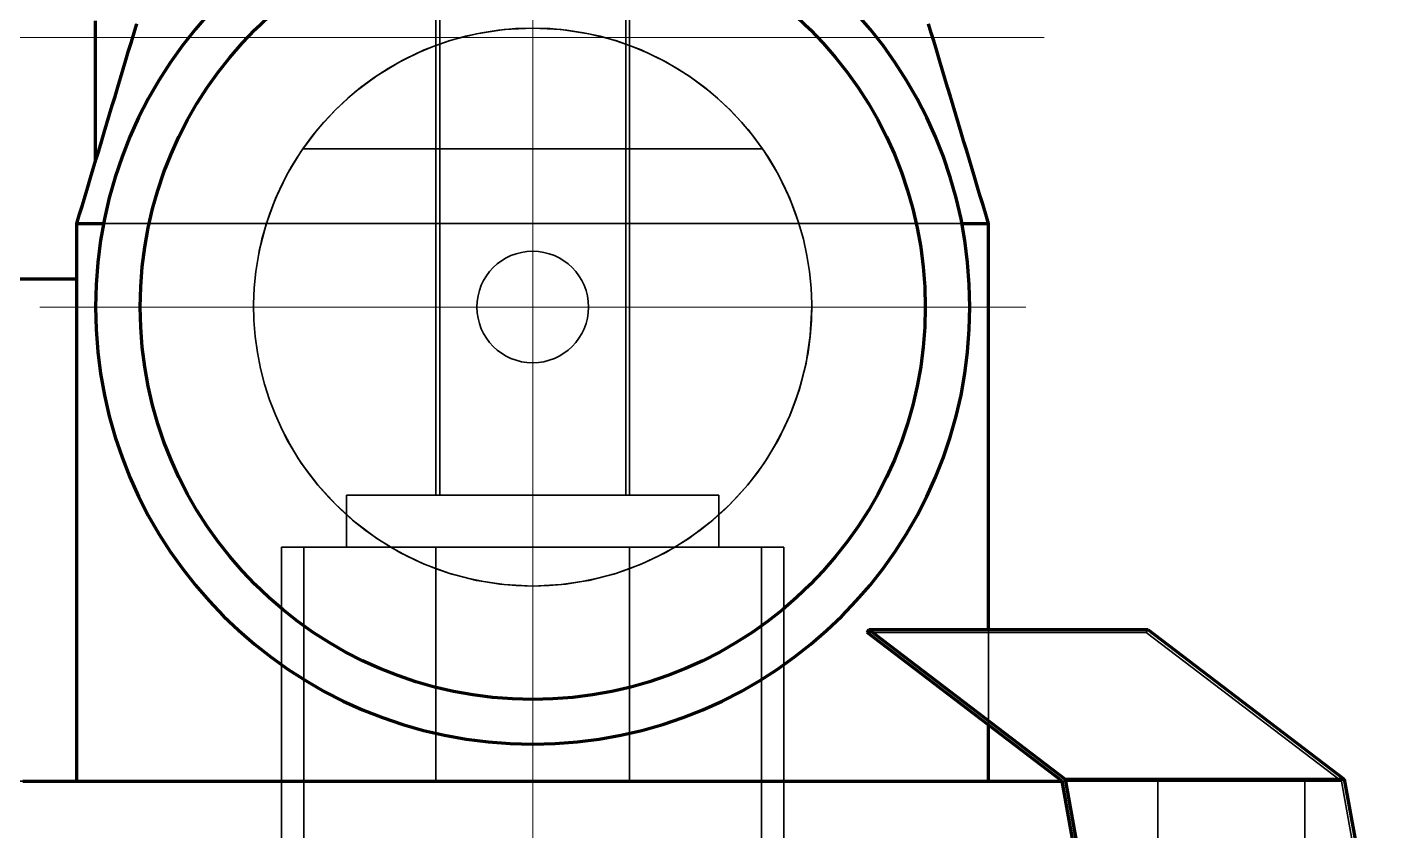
# Model space of a CAD drawing. Header units: millimetres. Extents: x 0 to 2382, y 0 to 420.
# Drawn here: x 160.28 to 167.58, y 305.82 to 310.14 of the extents above; entities that cross this region are included whole.
import ezdxf

# ---------------------------------------------------------------- set-up
doc = ezdxf.new("R2010")
doc.units = ezdxf.units.MM
doc.linetypes.add('IRAM-E-TRAZOS', pattern=[5, 4, -1])
doc.linetypes.add('IRAM-F-TRAZO-PUNTO', pattern=[20, 15, -2, 1, -2])
for name, color, linetype, lineweight in [('01-VISIBLE', 7, 'CONTINUOUS', 70), ('02-OCULTA', 4, 'IRAM-E-TRAZOS', 35), ('03-EJE', 1, 'IRAM-F-TRAZO-PUNTO', 18)]:
    doc.layers.add(name, color=color, linetype=linetype, lineweight=lineweight)

msp = doc.modelspace()

# ---------------------------------------------------------------- linework, layer by layer
at = {"layer": '01-VISIBLE'}
for p, q in [((160.55, 309.0869), (160.6935, 309.0869)), ((160.55, 306.0869), (160.55, 309.0869)), ((165.3065, 309.0869), (165.45, 309.0869)), ((165.45, 306.9036), (165.45, 309.0869)), ((160.55, 308.7869), (158.65, 308.7869)), ((164.7976, 306.8869), (164.8072, 306.9036)), ((165.8466, 306.0869), (164.7976, 306.8869)), ((164.8072, 306.9036), (166.3072, 306.9036)), ((164.8072, 306.9036), (165.8621, 306.0991)), ((166.3072, 306.9036), (167.3621, 306.0991)), ((165.45, 306.0869), (165.45, 306.3894)), ((166.0631, 304.8869), (165.8466, 306.0869)), ((165.8621, 306.0991), (167.3621, 306.0991)), ((165.8621, 306.0991), (166.0804, 304.889)), ((167.3621, 306.0991), (167.5804, 304.889))]:
    msp.add_line(p, q, dxfattribs=at)
for points in [[(160.55, 309.0869), (160.5646, 309.1357), (160.5793, 309.1845), (160.5939, 309.2332), (160.6085, 309.282), (160.6232, 309.3308), (160.6378, 309.3796), (160.6524, 309.4284), (160.6671, 309.4771), (160.6817, 309.5259), (160.6963, 309.5747), (160.711, 309.6235), (160.7256, 309.6723), (160.7402, 309.7211), (160.7549, 309.7698), (160.7695, 309.8186), (160.7841, 309.8674), (160.7988, 309.9162), (160.8134, 309.965), (160.828, 310.0137), (160.8427, 310.0625), (160.8573, 310.1113), (160.872, 310.1601)], [(160.65, 309.4202), (160.65, 309.4707), (160.65, 309.5211), (160.65, 309.5715), (160.65, 309.6219), (160.65, 309.6724), (160.65, 309.7228), (160.65, 309.7732), (160.65, 309.8237), (160.65, 309.8741), (160.65, 309.9245), (160.65, 309.9749), (160.65, 310.0254), (160.65, 310.0758), (160.65, 310.1262), (160.65, 310.1766)], [(165.45, 309.0869), (165.4354, 309.1357), (165.4207, 309.1845), (165.4061, 309.2332), (165.3915, 309.282), (165.3768, 309.3308), (165.3622, 309.3796), (165.3476, 309.4284), (165.3329, 309.4771), (165.3183, 309.5259), (165.3037, 309.5747), (165.289, 309.6235), (165.2744, 309.6723), (165.2598, 309.7211), (165.2451, 309.7698), (165.2305, 309.8186), (165.2159, 309.8674), (165.2012, 309.9162), (165.1866, 309.965), (165.172, 310.0137), (165.1573, 310.0625), (165.1427, 310.1113), (165.128, 310.1601)], [(160.2594, 306.0869), (160.3097, 306.0869), (160.3601, 306.0869), (160.4104, 306.0869), (160.4607, 306.0869), (160.5111, 306.0869), (160.5614, 306.0869), (160.6117, 306.0869), (160.6621, 306.0869), (160.7124, 306.0869), (160.7627, 306.0869), (160.8131, 306.0869), (160.8634, 306.0869), (160.9137, 306.0869), (160.9641, 306.0869), (161.0144, 306.0869), (161.0648, 306.0869), (161.1151, 306.0869), (161.1654, 306.0869), (161.2158, 306.0869), (161.2661, 306.0869), (161.3164, 306.0869), (161.3668, 306.0869), (161.4171, 306.0869), (161.4674, 306.0869), (161.5178, 306.0869), (161.5681, 306.0869), (161.6184, 306.0869), (161.6688, 306.0869), (161.7191, 306.0869), (161.7694, 306.0869), (161.8198, 306.0869), (161.8701, 306.0869), (161.9205, 306.0869), (161.9708, 306.0869), (162.0211, 306.0869), (162.0715, 306.0869), (162.1218, 306.0869), (162.1721, 306.0869), (162.2225, 306.0869), (162.2728, 306.0869), (162.3231, 306.0869), (162.3735, 306.0869), (162.4238, 306.0869), (162.4741, 306.0869), (162.5245, 306.0869), (162.5748, 306.0869), (162.6251, 306.0869), (162.6755, 306.0869), (162.7258, 306.0869), (162.7762, 306.0869), (162.8265, 306.0869), (162.8768, 306.0869), (162.9272, 306.0869), (162.9775, 306.0869), (163.0278, 306.0869), (163.0782, 306.0869), (163.1285, 306.0869), (163.1788, 306.0869), (163.2292, 306.0869), (163.2795, 306.0869), (163.3298, 306.0869), (163.3802, 306.0869), (163.4305, 306.0869), (163.4808, 306.0869), (163.5312, 306.0869), (163.5815, 306.0869), (163.6319, 306.0869), (163.6822, 306.0869), (163.7325, 306.0869), (163.7829, 306.0869), (163.8332, 306.0869), (163.8835, 306.0869), (163.9339, 306.0869), (163.9842, 306.0869), (164.0345, 306.0869), (164.0849, 306.0869), (164.1352, 306.0869), (164.1855, 306.0869), (164.2359, 306.0869), (164.2862, 306.0869), (164.3365, 306.0869), (164.3869, 306.0869), (164.4372, 306.0869), (164.4876, 306.0869), (164.5379, 306.0869), (164.5882, 306.0869), (164.6386, 306.0869), (164.6889, 306.0869), (164.7392, 306.0869), (164.7896, 306.0869), (164.8399, 306.0869), (164.8902, 306.0869), (164.9406, 306.0869), (164.9909, 306.0869), (165.0412, 306.0869), (165.0916, 306.0869), (165.1419, 306.0869), (165.1922, 306.0869), (165.2426, 306.0869), (165.2929, 306.0869), (165.3433, 306.0869), (165.3936, 306.0869), (165.4439, 306.0869), (165.4943, 306.0869), (165.5446, 306.0869), (165.5949, 306.0869), (165.6453, 306.0869), (165.6956, 306.0869), (165.7459, 306.0869), (165.7963, 306.0869), (165.8466, 306.0869)]]:
    msp.add_lwpolyline(points, dxfattribs=at)
msp.add_circle((163, 308.6369), 2.11, dxfattribs=at)
for start, end in [(90, -90), (-90, 90)]:
    msp.add_arc((163, 308.6369), 2.35, start, end, dxfattribs=at)
at = {"layer": '02-OCULTA'}
for p, q in [((162.48, 307.6256), (162.48, 311.0869)), ((162.5, 307.6256), (162.5, 311.0869)), ((163.5, 307.6256), (163.5, 311.0869)), ((163.52, 307.6256), (163.52, 311.0869)), ((161.05, 309.0869), (160.55, 309.0869)), ((160.55, 306.0869), (160.55, 309.0869)), ((160.6935, 309.0869), (161.05, 309.0869)), ((161.05, 309.0869), (161.5691, 309.0869)), ((161.05, 309.0869), (164.95, 309.0869)), ((164.4309, 309.0869), (164.95, 309.0869)), ((164.95, 309.0869), (165.3065, 309.0869)), ((165.45, 309.0869), (164.95, 309.0869)), ((165.45, 306.0869), (165.45, 309.0869)), ((162, 307.3456), (162, 307.6256)), ((164, 307.3456), (164, 307.6256)), ((161.65, 303.8456), (161.65, 307.3456)), ((161.77, 303.8456), (161.77, 307.3456)), ((162.48, 306.0869), (162.48, 307.3456)), ((163.52, 306.0869), (163.52, 307.3456)), ((164.23, 303.8456), (164.23, 307.3456)), ((164.35, 303.8456), (164.35, 307.3456)), ((164.7976, 306.8869), (166.2976, 306.8869)), ((165.45, 306.3894), (165.45, 306.9036)), ((166.2976, 306.8869), (166.3072, 306.9036)), ((167.3466, 306.0869), (166.2976, 306.8869)), ((161.05, 306.0869), (164.95, 306.0869)), ((161.05, 306.0869), (164.95, 306.0869)), ((165.8466, 306.0869), (167.3466, 306.0869)), ((166.36, 304.8869), (166.36, 306.0869)), ((167.15, 304.8869), (167.15, 306.0869)), ((167.5631, 304.8869), (167.3466, 306.0869))]:
    msp.add_line(p, q, dxfattribs=at)
for points in [[(160.55, 309.0869), (160.5646, 309.1357), (160.5793, 309.1845), (160.5939, 309.2332), (160.6085, 309.282), (160.6232, 309.3308), (160.6378, 309.3796), (160.6524, 309.4284), (160.6671, 309.4771), (160.6817, 309.5259), (160.6963, 309.5747), (160.711, 309.6235), (160.7256, 309.6723), (160.7402, 309.7211), (160.7549, 309.7698), (160.7695, 309.8186), (160.7841, 309.8674), (160.7988, 309.9162), (160.8134, 309.965), (160.828, 310.0137), (160.8427, 310.0625), (160.8573, 310.1113), (160.872, 310.1601)], [(160.65, 310.1766), (160.65, 310.1262), (160.65, 310.0758), (160.65, 310.0254), (160.65, 309.9749), (160.65, 309.9245), (160.65, 309.8741), (160.65, 309.8237), (160.65, 309.7732), (160.65, 309.7228), (160.65, 309.6724), (160.65, 309.6219), (160.65, 309.5715), (160.65, 309.5211), (160.65, 309.4707), (160.65, 309.4202)], [(165.45, 309.0869), (165.4354, 309.1357), (165.4207, 309.1845), (165.4061, 309.2332), (165.3915, 309.282), (165.3768, 309.3308), (165.3622, 309.3796), (165.3476, 309.4284), (165.3329, 309.4771), (165.3183, 309.5259), (165.3037, 309.5747), (165.289, 309.6235), (165.2744, 309.6723), (165.2598, 309.7211), (165.2451, 309.7698), (165.2305, 309.8186), (165.2159, 309.8674), (165.2012, 309.9162), (165.1866, 309.965), (165.172, 310.0137), (165.1573, 310.0625), (165.1427, 310.1113), (165.128, 310.1601)], [(161.5691, 309.0869), (161.5868, 309.1398), (161.6065, 309.1921), (161.6281, 309.2435), (161.6517, 309.2942), (161.6771, 309.3439), (161.7043, 309.3926), (161.7333, 309.4403), (161.7641, 309.4869)], [(164.2359, 309.4869), (164.1855, 309.4869), (164.135, 309.4869), (164.0846, 309.4869), (164.0341, 309.4869), (163.9837, 309.4869), (163.9332, 309.4869), (163.8828, 309.4869), (163.8324, 309.4869), (163.7819, 309.4869), (163.7315, 309.4869), (163.681, 309.4869), (163.6306, 309.4869), (163.5801, 309.4869), (163.5297, 309.4869), (163.4792, 309.4869), (163.4288, 309.4869), (163.3783, 309.4869), (163.3279, 309.4869), (163.2775, 309.4869), (163.227, 309.4869), (163.1766, 309.4869), (163.1261, 309.4869), (163.0757, 309.4869), (163.0252, 309.4869), (162.9748, 309.4869), (162.9243, 309.4869), (162.8739, 309.4869), (162.8234, 309.4869), (162.773, 309.4869), (162.7225, 309.4869), (162.6721, 309.4869), (162.6217, 309.4869), (162.5712, 309.4869), (162.5208, 309.4869), (162.4703, 309.4869), (162.4199, 309.4869), (162.3694, 309.4869), (162.319, 309.4869), (162.2685, 309.4869), (162.2181, 309.4869), (162.1676, 309.4869), (162.1172, 309.4869), (162.0668, 309.4869), (162.0163, 309.4869), (161.9659, 309.4869), (161.9154, 309.4869), (161.865, 309.4869), (161.8145, 309.4869), (161.7641, 309.4869)], [(164.2359, 309.4869), (164.2667, 309.4403), (164.2957, 309.3926), (164.3229, 309.3439), (164.3483, 309.2942), (164.3719, 309.2435), (164.3935, 309.1921), (164.4132, 309.1398), (164.4309, 309.0869)], [(160.55, 309.0869), (160.5667, 309.1425), (160.5833, 309.198), (160.6, 309.2536), (160.6167, 309.3091), (160.6333, 309.3647), (160.65, 309.4202)], [(160.55, 309.0869), (160.5667, 309.1425), (160.5833, 309.198), (160.6, 309.2536), (160.6167, 309.3091), (160.6333, 309.3647), (160.65, 309.4202)], [(160.55, 309.0869), (160.6, 309.0869), (160.65, 309.0869), (160.7, 309.0869), (160.75, 309.0869), (160.8, 309.0869), (160.85, 309.0869), (160.9, 309.0869), (160.95, 309.0869), (161, 309.0869), (161.05, 309.0869)], [(160.55, 308.7869), (160.55, 308.8369), (160.55, 308.8869), (160.55, 308.9369), (160.55, 308.9869), (160.55, 309.0369), (160.55, 309.0869)], [(160.55, 309.0869), (160.55, 309.0369), (160.55, 308.9869), (160.55, 308.9369), (160.55, 308.8869), (160.55, 308.8369), (160.55, 308.7869)], [(160.55, 309.0869), (160.6, 309.0869), (160.65, 309.0869), (160.7, 309.0869), (160.75, 309.0869), (160.8, 309.0869), (160.85, 309.0869), (160.9, 309.0869), (160.95, 309.0869), (161, 309.0869), (161.05, 309.0869)], [(165.45, 309.0869), (165.4, 309.0869), (165.35, 309.0869), (165.3, 309.0869), (165.25, 309.0869), (165.2, 309.0869), (165.15, 309.0869), (165.1, 309.0869), (165.05, 309.0869), (165, 309.0869), (164.95, 309.0869)], [(165.45, 309.0869), (165.4, 309.0869), (165.35, 309.0869), (165.3, 309.0869), (165.25, 309.0869), (165.2, 309.0869), (165.15, 309.0869), (165.1, 309.0869), (165.05, 309.0869), (165, 309.0869), (164.95, 309.0869)], [(164, 307.6256), (163.95, 307.6256), (163.9, 307.6256), (163.85, 307.6256), (163.8, 307.6256), (163.75, 307.6256), (163.7, 307.6256), (163.65, 307.6256), (163.6, 307.6256), (163.55, 307.6256), (163.5, 307.6256), (163.45, 307.6256), (163.4, 307.6256), (163.35, 307.6256), (163.3, 307.6256), (163.25, 307.6256), (163.2, 307.6256), (163.15, 307.6256), (163.1, 307.6256), (163.05, 307.6256), (163, 307.6256), (162.95, 307.6256), (162.9, 307.6256), (162.85, 307.6256), (162.8, 307.6256), (162.75, 307.6256), (162.7, 307.6256), (162.65, 307.6256), (162.6, 307.6256), (162.55, 307.6256), (162.5, 307.6256), (162.45, 307.6256), (162.4, 307.6256), (162.35, 307.6256), (162.3, 307.6256), (162.25, 307.6256), (162.2, 307.6256), (162.15, 307.6256), (162.1, 307.6256), (162.05, 307.6256), (162, 307.6256)], [(162, 307.6256), (162.05, 307.6256), (162.1, 307.6256), (162.15, 307.6256), (162.2, 307.6256), (162.25, 307.6256), (162.3, 307.6256), (162.35, 307.6256), (162.4, 307.6256), (162.45, 307.6256), (162.5, 307.6256), (162.55, 307.6256), (162.6, 307.6256), (162.65, 307.6256), (162.7, 307.6256), (162.75, 307.6256), (162.8, 307.6256), (162.85, 307.6256), (162.9, 307.6256), (162.95, 307.6256), (163, 307.6256), (163.05, 307.6256), (163.1, 307.6256), (163.15, 307.6256), (163.2, 307.6256), (163.25, 307.6256), (163.3, 307.6256), (163.35, 307.6256), (163.4, 307.6256), (163.45, 307.6256), (163.5, 307.6256), (163.55, 307.6256), (163.6, 307.6256), (163.65, 307.6256), (163.7, 307.6256), (163.75, 307.6256), (163.8, 307.6256), (163.85, 307.6256), (163.9, 307.6256), (163.95, 307.6256), (164, 307.6256)], [(163.52, 307.6256), (163.468, 307.6256), (163.416, 307.6256), (163.364, 307.6256), (163.312, 307.6256), (163.26, 307.6256), (163.208, 307.6256), (163.156, 307.6256), (163.104, 307.6256), (163.052, 307.6256), (163, 307.6256), (162.948, 307.6256), (162.896, 307.6256), (162.844, 307.6256), (162.792, 307.6256), (162.74, 307.6256), (162.688, 307.6256), (162.636, 307.6256), (162.584, 307.6256), (162.532, 307.6256), (162.48, 307.6256)], [(162.48, 307.6256), (162.532, 307.6256), (162.584, 307.6256), (162.636, 307.6256), (162.688, 307.6256), (162.74, 307.6256), (162.792, 307.6256), (162.844, 307.6256), (162.896, 307.6256), (162.948, 307.6256), (163, 307.6256), (163.052, 307.6256), (163.104, 307.6256), (163.156, 307.6256), (163.208, 307.6256), (163.26, 307.6256), (163.312, 307.6256), (163.364, 307.6256), (163.416, 307.6256), (163.468, 307.6256), (163.52, 307.6256)], [(163.5, 307.6256), (163.45, 307.6256), (163.4, 307.6256), (163.35, 307.6256), (163.3, 307.6256), (163.25, 307.6256), (163.2, 307.6256), (163.15, 307.6256), (163.1, 307.6256), (163.05, 307.6256), (163, 307.6256), (162.95, 307.6256), (162.9, 307.6256), (162.85, 307.6256), (162.8, 307.6256), (162.75, 307.6256), (162.7, 307.6256), (162.65, 307.6256), (162.6, 307.6256), (162.55, 307.6256), (162.5, 307.6256)], [(162.5, 307.6256), (162.55, 307.6256), (162.6, 307.6256), (162.65, 307.6256), (162.7, 307.6256), (162.75, 307.6256), (162.8, 307.6256), (162.85, 307.6256), (162.9, 307.6256), (162.95, 307.6256), (163, 307.6256), (163.05, 307.6256), (163.1, 307.6256), (163.15, 307.6256), (163.2, 307.6256), (163.25, 307.6256), (163.3, 307.6256), (163.35, 307.6256), (163.4, 307.6256), (163.45, 307.6256), (163.5, 307.6256)], [(164.35, 307.3456), (164.3, 307.3456), (164.25, 307.3456), (164.2, 307.3456), (164.15, 307.3456), (164.1, 307.3456), (164.05, 307.3456), (164, 307.3456), (163.95, 307.3456), (163.9, 307.3456), (163.85, 307.3456), (163.8, 307.3456), (163.75, 307.3456), (163.7, 307.3456), (163.65, 307.3456), (163.6, 307.3456), (163.55, 307.3456), (163.5, 307.3456), (163.45, 307.3456), (163.4, 307.3456), (163.35, 307.3456), (163.3, 307.3456), (163.25, 307.3456), (163.2, 307.3456), (163.15, 307.3456), (163.1, 307.3456), (163.05, 307.3456), (163, 307.3456), (162.95, 307.3456), (162.9, 307.3456), (162.85, 307.3456), (162.8, 307.3456), (162.75, 307.3456), (162.7, 307.3456), (162.65, 307.3456), (162.6, 307.3456), (162.55, 307.3456), (162.5, 307.3456), (162.45, 307.3456), (162.4, 307.3456), (162.35, 307.3456), (162.3, 307.3456), (162.25, 307.3456), (162.2, 307.3456), (162.15, 307.3456), (162.1, 307.3456), (162.05, 307.3456), (162, 307.3456), (161.95, 307.3456), (161.9, 307.3456), (161.85, 307.3456), (161.8, 307.3456), (161.75, 307.3456), (161.7, 307.3456), (161.65, 307.3456)], [(161.65, 307.3456), (161.7, 307.3456), (161.75, 307.3456), (161.8, 307.3456), (161.85, 307.3456), (161.9, 307.3456), (161.95, 307.3456), (162, 307.3456), (162.05, 307.3456), (162.1, 307.3456), (162.15, 307.3456), (162.2, 307.3456), (162.25, 307.3456), (162.3, 307.3456), (162.35, 307.3456), (162.4, 307.3456), (162.45, 307.3456), (162.5, 307.3456), (162.55, 307.3456), (162.6, 307.3456), (162.65, 307.3456), (162.7, 307.3456), (162.75, 307.3456), (162.8, 307.3456), (162.85, 307.3456), (162.9, 307.3456), (162.95, 307.3456), (163, 307.3456), (163.05, 307.3456), (163.1, 307.3456), (163.15, 307.3456), (163.2, 307.3456), (163.25, 307.3456), (163.3, 307.3456), (163.35, 307.3456), (163.4, 307.3456), (163.45, 307.3456), (163.5, 307.3456), (163.55, 307.3456), (163.6, 307.3456), (163.65, 307.3456), (163.7, 307.3456), (163.75, 307.3456), (163.8, 307.3456), (163.85, 307.3456), (163.9, 307.3456), (163.95, 307.3456), (164, 307.3456), (164.05, 307.3456), (164.1, 307.3456), (164.15, 307.3456), (164.2, 307.3456), (164.25, 307.3456), (164.3, 307.3456), (164.35, 307.3456)], [(164.23, 307.3456), (164.1798, 307.3456), (164.1296, 307.3456), (164.0794, 307.3456), (164.0292, 307.3456), (163.979, 307.3456), (163.9288, 307.3456), (163.8786, 307.3456), (163.8284, 307.3456), (163.7782, 307.3456), (163.728, 307.3456), (163.6778, 307.3456), (163.6276, 307.3456), (163.5773, 307.3456), (163.5271, 307.3456), (163.4769, 307.3456), (163.4267, 307.3456), (163.3765, 307.3456), (163.3263, 307.3456), (163.2761, 307.3456), (163.2259, 307.3456), (163.1757, 307.3456), (163.1255, 307.3456), (163.0753, 307.3456), (163.0251, 307.3456), (162.9749, 307.3456), (162.9247, 307.3456), (162.8745, 307.3456), (162.8243, 307.3456), (162.7741, 307.3456), (162.7239, 307.3456), (162.6737, 307.3456), (162.6235, 307.3456), (162.5733, 307.3456), (162.5231, 307.3456), (162.4729, 307.3456), (162.4227, 307.3456), (162.3724, 307.3456), (162.3222, 307.3456), (162.272, 307.3456), (162.2218, 307.3456), (162.1716, 307.3456), (162.1214, 307.3456), (162.0712, 307.3456), (162.021, 307.3456), (161.9708, 307.3456), (161.9206, 307.3456), (161.8704, 307.3456), (161.8202, 307.3456), (161.77, 307.3456)], [(161.77, 307.3456), (161.8202, 307.3456), (161.8704, 307.3456), (161.9206, 307.3456), (161.9708, 307.3456), (162.021, 307.3456), (162.0712, 307.3456), (162.1214, 307.3456), (162.1716, 307.3456), (162.2218, 307.3456), (162.272, 307.3456), (162.3222, 307.3456), (162.3724, 307.3456), (162.4227, 307.3456), (162.4729, 307.3456), (162.5231, 307.3456), (162.5733, 307.3456), (162.6235, 307.3456), (162.6737, 307.3456), (162.7239, 307.3456), (162.7741, 307.3456), (162.8243, 307.3456), (162.8745, 307.3456), (162.9247, 307.3456), (162.9749, 307.3456), (163.0251, 307.3456), (163.0753, 307.3456), (163.1255, 307.3456), (163.1757, 307.3456), (163.2259, 307.3456), (163.2761, 307.3456), (163.3263, 307.3456), (163.3765, 307.3456), (163.4267, 307.3456), (163.4769, 307.3456), (163.5271, 307.3456), (163.5773, 307.3456), (163.6276, 307.3456), (163.6778, 307.3456), (163.728, 307.3456), (163.7782, 307.3456), (163.8284, 307.3456), (163.8786, 307.3456), (163.9288, 307.3456), (163.979, 307.3456), (164.0292, 307.3456), (164.0794, 307.3456), (164.1296, 307.3456), (164.1798, 307.3456), (164.23, 307.3456)], [(164, 307.3456), (163.95, 307.3456), (163.9, 307.3456), (163.85, 307.3456), (163.8, 307.3456), (163.75, 307.3456), (163.7, 307.3456), (163.65, 307.3456), (163.6, 307.3456), (163.55, 307.3456), (163.5, 307.3456), (163.45, 307.3456), (163.4, 307.3456), (163.35, 307.3456), (163.3, 307.3456), (163.25, 307.3456), (163.2, 307.3456), (163.15, 307.3456), (163.1, 307.3456), (163.05, 307.3456), (163, 307.3456), (162.95, 307.3456), (162.9, 307.3456), (162.85, 307.3456), (162.8, 307.3456), (162.75, 307.3456), (162.7, 307.3456), (162.65, 307.3456), (162.6, 307.3456), (162.55, 307.3456), (162.5, 307.3456), (162.45, 307.3456), (162.4, 307.3456), (162.35, 307.3456), (162.3, 307.3456), (162.25, 307.3456), (162.2, 307.3456), (162.15, 307.3456), (162.1, 307.3456), (162.05, 307.3456), (162, 307.3456)], [(162, 307.3456), (162.05, 307.3456), (162.1, 307.3456), (162.15, 307.3456), (162.2, 307.3456), (162.25, 307.3456), (162.3, 307.3456), (162.35, 307.3456), (162.4, 307.3456), (162.45, 307.3456), (162.5, 307.3456), (162.55, 307.3456), (162.6, 307.3456), (162.65, 307.3456), (162.7, 307.3456), (162.75, 307.3456), (162.8, 307.3456), (162.85, 307.3456), (162.9, 307.3456), (162.95, 307.3456), (163, 307.3456), (163.05, 307.3456), (163.1, 307.3456), (163.15, 307.3456), (163.2, 307.3456), (163.25, 307.3456), (163.3, 307.3456), (163.35, 307.3456), (163.4, 307.3456), (163.45, 307.3456), (163.5, 307.3456), (163.55, 307.3456), (163.6, 307.3456), (163.65, 307.3456), (163.7, 307.3456), (163.75, 307.3456), (163.8, 307.3456), (163.85, 307.3456), (163.9, 307.3456), (163.95, 307.3456), (164, 307.3456)], [(163.52, 307.3456), (163.468, 307.3456), (163.416, 307.3456), (163.364, 307.3456), (163.312, 307.3456), (163.26, 307.3456), (163.208, 307.3456), (163.156, 307.3456), (163.104, 307.3456), (163.052, 307.3456), (163, 307.3456), (162.948, 307.3456), (162.896, 307.3456), (162.844, 307.3456), (162.792, 307.3456), (162.74, 307.3456), (162.688, 307.3456), (162.636, 307.3456), (162.584, 307.3456), (162.532, 307.3456), (162.48, 307.3456)], [(162.48, 307.3456), (162.532, 307.3456), (162.584, 307.3456), (162.636, 307.3456), (162.688, 307.3456), (162.74, 307.3456), (162.792, 307.3456), (162.844, 307.3456), (162.896, 307.3456), (162.948, 307.3456), (163, 307.3456), (163.052, 307.3456), (163.104, 307.3456), (163.156, 307.3456), (163.208, 307.3456), (163.26, 307.3456), (163.312, 307.3456), (163.364, 307.3456), (163.416, 307.3456), (163.468, 307.3456), (163.52, 307.3456)], [(166.36, 306.0869), (166.3099, 306.0869), (166.2597, 306.0869), (166.2096, 306.0869), (166.1594, 306.0869), (166.1093, 306.0869), (166.0591, 306.0869), (166.009, 306.0869), (165.9588, 306.0869), (165.9087, 306.0869), (165.8585, 306.0869), (165.8084, 306.0869), (165.7582, 306.0869), (165.7081, 306.0869), (165.6579, 306.0869), (165.6078, 306.0869), (165.5576, 306.0869), (165.5075, 306.0869), (165.4573, 306.0869), (165.4072, 306.0869), (165.357, 306.0869), (165.3069, 306.0869), (165.2567, 306.0869), (165.2066, 306.0869), (165.1564, 306.0869), (165.1063, 306.0869), (165.0561, 306.0869), (165.006, 306.0869), (164.9558, 306.0869), (164.9057, 306.0869), (164.8555, 306.0869), (164.8054, 306.0869), (164.7552, 306.0869), (164.7051, 306.0869), (164.6549, 306.0869), (164.6048, 306.0869), (164.5546, 306.0869), (164.5045, 306.0869), (164.4543, 306.0869), (164.4042, 306.0869), (164.354, 306.0869), (164.3039, 306.0869), (164.2537, 306.0869), (164.2036, 306.0869), (164.1534, 306.0869), (164.1033, 306.0869), (164.0531, 306.0869), (164.003, 306.0869), (163.9528, 306.0869), (163.9027, 306.0869), (163.8525, 306.0869), (163.8024, 306.0869), (163.7522, 306.0869), (163.7021, 306.0869), (163.6519, 306.0869), (163.6018, 306.0869), (163.5516, 306.0869), (163.5015, 306.0869), (163.4513, 306.0869), (163.4012, 306.0869), (163.351, 306.0869), (163.3009, 306.0869), (163.2507, 306.0869), (163.2006, 306.0869), (163.1504, 306.0869), (163.1003, 306.0869), (163.0501, 306.0869), (163, 306.0869), (162.9499, 306.0869), (162.8997, 306.0869), (162.8496, 306.0869), (162.7994, 306.0869), (162.7493, 306.0869), (162.6991, 306.0869), (162.649, 306.0869), (162.5988, 306.0869), (162.5487, 306.0869), (162.4985, 306.0869), (162.4484, 306.0869), (162.3982, 306.0869), (162.3481, 306.0869), (162.2979, 306.0869), (162.2478, 306.0869), (162.1976, 306.0869), (162.1475, 306.0869), (162.0973, 306.0869), (162.0472, 306.0869), (161.997, 306.0869), (161.9469, 306.0869), (161.8967, 306.0869), (161.8466, 306.0869), (161.7964, 306.0869), (161.7463, 306.0869), (161.6961, 306.0869), (161.646, 306.0869), (161.5958, 306.0869), (161.5457, 306.0869), (161.4955, 306.0869), (161.4454, 306.0869), (161.3952, 306.0869), (161.3451, 306.0869), (161.2949, 306.0869), (161.2448, 306.0869), (161.1946, 306.0869), (161.1445, 306.0869), (161.0943, 306.0869), (161.0442, 306.0869), (160.994, 306.0869), (160.9439, 306.0869), (160.8937, 306.0869), (160.8436, 306.0869), (160.7934, 306.0869), (160.7433, 306.0869), (160.6931, 306.0869), (160.643, 306.0869), (160.5928, 306.0869), (160.5427, 306.0869), (160.4925, 306.0869), (160.4424, 306.0869), (160.3922, 306.0869), (160.3421, 306.0869), (160.2919, 306.0869), (160.2418, 306.0869)], [(160.2418, 306.0869), (160.2919, 306.0869), (160.3421, 306.0869), (160.3922, 306.0869), (160.4424, 306.0869), (160.4925, 306.0869), (160.5427, 306.0869), (160.5928, 306.0869), (160.643, 306.0869), (160.6931, 306.0869), (160.7433, 306.0869), (160.7934, 306.0869), (160.8436, 306.0869), (160.8937, 306.0869), (160.9439, 306.0869), (160.994, 306.0869), (161.0442, 306.0869), (161.0943, 306.0869), (161.1445, 306.0869), (161.1946, 306.0869), (161.2448, 306.0869), (161.2949, 306.0869), (161.3451, 306.0869), (161.3952, 306.0869), (161.4454, 306.0869), (161.4955, 306.0869), (161.5457, 306.0869), (161.5958, 306.0869), (161.646, 306.0869), (161.6961, 306.0869), (161.7463, 306.0869), (161.7964, 306.0869), (161.8466, 306.0869), (161.8967, 306.0869), (161.9469, 306.0869), (161.997, 306.0869), (162.0472, 306.0869), (162.0973, 306.0869), (162.1475, 306.0869), (162.1976, 306.0869), (162.2478, 306.0869), (162.2979, 306.0869), (162.3481, 306.0869), (162.3982, 306.0869), (162.4484, 306.0869), (162.4985, 306.0869), (162.5487, 306.0869), (162.5988, 306.0869), (162.649, 306.0869), (162.6991, 306.0869), (162.7493, 306.0869), (162.7994, 306.0869), (162.8496, 306.0869), (162.8997, 306.0869), (162.9499, 306.0869), (163, 306.0869), (163.0501, 306.0869), (163.1003, 306.0869), (163.1504, 306.0869), (163.2006, 306.0869), (163.2507, 306.0869), (163.3009, 306.0869), (163.351, 306.0869), (163.4012, 306.0869), (163.4513, 306.0869), (163.5015, 306.0869), (163.5516, 306.0869), (163.6018, 306.0869), (163.6519, 306.0869), (163.7021, 306.0869), (163.7522, 306.0869), (163.8024, 306.0869), (163.8525, 306.0869), (163.9027, 306.0869), (163.9528, 306.0869), (164.003, 306.0869), (164.0531, 306.0869), (164.1033, 306.0869), (164.1534, 306.0869), (164.2036, 306.0869), (164.2537, 306.0869), (164.3039, 306.0869), (164.354, 306.0869), (164.4042, 306.0869), (164.4543, 306.0869), (164.5045, 306.0869), (164.5546, 306.0869), (164.6048, 306.0869), (164.6549, 306.0869), (164.7051, 306.0869), (164.7552, 306.0869), (164.8054, 306.0869), (164.8555, 306.0869), (164.9057, 306.0869), (164.9558, 306.0869), (165.006, 306.0869), (165.0561, 306.0869), (165.1063, 306.0869), (165.1564, 306.0869), (165.2066, 306.0869), (165.2567, 306.0869), (165.3069, 306.0869), (165.357, 306.0869), (165.4072, 306.0869), (165.4573, 306.0869), (165.5075, 306.0869), (165.5576, 306.0869), (165.6078, 306.0869), (165.6579, 306.0869), (165.7081, 306.0869), (165.7582, 306.0869), (165.8084, 306.0869), (165.8585, 306.0869), (165.9087, 306.0869), (165.9588, 306.0869), (166.009, 306.0869), (166.0591, 306.0869), (166.1093, 306.0869), (166.1594, 306.0869), (166.2096, 306.0869), (166.2597, 306.0869), (166.3099, 306.0869), (166.36, 306.0869)], [(167.15, 306.0869), (167.1, 306.0869), (167.05, 306.0869), (167, 306.0869), (166.95, 306.0869), (166.9, 306.0869), (166.85, 306.0869), (166.8, 306.0869), (166.75, 306.0869), (166.7, 306.0869), (166.65, 306.0869), (166.6, 306.0869), (166.55, 306.0869), (166.5, 306.0869), (166.45, 306.0869), (166.4, 306.0869), (166.35, 306.0869), (166.3, 306.0869), (166.25, 306.0869), (166.2, 306.0869), (166.15, 306.0869), (166.1, 306.0869), (166.05, 306.0869), (166, 306.0869), (165.95, 306.0869), (165.9, 306.0869), (165.85, 306.0869), (165.8, 306.0869), (165.75, 306.0869), (165.7, 306.0869), (165.65, 306.0869), (165.6, 306.0869), (165.55, 306.0869), (165.5, 306.0869), (165.45, 306.0869), (165.4, 306.0869), (165.35, 306.0869), (165.3, 306.0869), (165.25, 306.0869), (165.2, 306.0869), (165.15, 306.0869), (165.1, 306.0869), (165.05, 306.0869), (165, 306.0869), (164.95, 306.0869), (164.9, 306.0869), (164.85, 306.0869), (164.8, 306.0869), (164.75, 306.0869), (164.7, 306.0869), (164.65, 306.0869), (164.6, 306.0869), (164.55, 306.0869), (164.5, 306.0869), (164.45, 306.0869), (164.4, 306.0869), (164.35, 306.0869), (164.3, 306.0869), (164.25, 306.0869), (164.2, 306.0869), (164.15, 306.0869), (164.1, 306.0869), (164.05, 306.0869), (164, 306.0869), (163.95, 306.0869), (163.9, 306.0869), (163.85, 306.0869), (163.8, 306.0869), (163.75, 306.0869), (163.7, 306.0869), (163.65, 306.0869), (163.6, 306.0869), (163.55, 306.0869), (163.5, 306.0869), (163.45, 306.0869), (163.4, 306.0869), (163.35, 306.0869), (163.3, 306.0869), (163.25, 306.0869), (163.2, 306.0869), (163.15, 306.0869), (163.1, 306.0869), (163.05, 306.0869), (163, 306.0869), (162.95, 306.0869), (162.9, 306.0869), (162.85, 306.0869), (162.8, 306.0869), (162.75, 306.0869), (162.7, 306.0869), (162.65, 306.0869), (162.6, 306.0869), (162.55, 306.0869), (162.5, 306.0869), (162.45, 306.0869), (162.4, 306.0869), (162.35, 306.0869), (162.3, 306.0869), (162.25, 306.0869), (162.2, 306.0869), (162.15, 306.0869), (162.1, 306.0869), (162.05, 306.0869), (162, 306.0869), (161.95, 306.0869), (161.9, 306.0869), (161.85, 306.0869), (161.8, 306.0869), (161.75, 306.0869), (161.7, 306.0869), (161.65, 306.0869), (161.6, 306.0869), (161.55, 306.0869), (161.5, 306.0869), (161.45, 306.0869), (161.4, 306.0869), (161.35, 306.0869), (161.3, 306.0869), (161.25, 306.0869), (161.2, 306.0869), (161.15, 306.0869), (161.1, 306.0869), (161.05, 306.0869), (161, 306.0869), (160.95, 306.0869), (160.9, 306.0869), (160.85, 306.0869), (160.8, 306.0869), (160.75, 306.0869), (160.7, 306.0869), (160.65, 306.0869), (160.6, 306.0869), (160.55, 306.0869), (160.5, 306.0869), (160.45, 306.0869), (160.4, 306.0869), (160.35, 306.0869), (160.3, 306.0869), (160.25, 306.0869)], [(160.55, 306.0869), (160.6, 306.0869), (160.65, 306.0869), (160.7, 306.0869), (160.75, 306.0869), (160.8, 306.0869), (160.85, 306.0869), (160.9, 306.0869), (160.95, 306.0869), (161, 306.0869), (161.05, 306.0869)], [(160.55, 306.0869), (160.6, 306.0869), (160.65, 306.0869), (160.7, 306.0869), (160.75, 306.0869), (160.8, 306.0869), (160.85, 306.0869), (160.9, 306.0869), (160.95, 306.0869), (161, 306.0869), (161.05, 306.0869)], [(163.52, 306.0869), (163.468, 306.0869), (163.416, 306.0869), (163.364, 306.0869), (163.312, 306.0869), (163.26, 306.0869), (163.208, 306.0869), (163.156, 306.0869), (163.104, 306.0869), (163.052, 306.0869), (163, 306.0869), (162.948, 306.0869), (162.896, 306.0869), (162.844, 306.0869), (162.792, 306.0869), (162.74, 306.0869), (162.688, 306.0869), (162.636, 306.0869), (162.584, 306.0869), (162.532, 306.0869), (162.48, 306.0869)], [(162.48, 306.0869), (162.532, 306.0869), (162.584, 306.0869), (162.636, 306.0869), (162.688, 306.0869), (162.74, 306.0869), (162.792, 306.0869), (162.844, 306.0869), (162.896, 306.0869), (162.948, 306.0869), (163, 306.0869), (163.052, 306.0869), (163.104, 306.0869), (163.156, 306.0869), (163.208, 306.0869), (163.26, 306.0869), (163.312, 306.0869), (163.364, 306.0869), (163.416, 306.0869), (163.468, 306.0869), (163.52, 306.0869)], [(165.45, 306.0869), (165.4, 306.0869), (165.35, 306.0869), (165.3, 306.0869), (165.25, 306.0869), (165.2, 306.0869), (165.15, 306.0869), (165.1, 306.0869), (165.05, 306.0869), (165, 306.0869), (164.95, 306.0869)], [(165.45, 306.0869), (165.4, 306.0869), (165.35, 306.0869), (165.3, 306.0869), (165.25, 306.0869), (165.2, 306.0869), (165.15, 306.0869), (165.1, 306.0869), (165.05, 306.0869), (165, 306.0869), (164.95, 306.0869)], [(165.8466, 306.0869), (165.8967, 306.0869), (165.9469, 306.0869), (165.997, 306.0869), (166.0471, 306.0869), (166.0973, 306.0869), (166.1474, 306.0869), (166.1975, 306.0869), (166.2476, 306.0869), (166.2978, 306.0869), (166.3479, 306.0869), (166.398, 306.0869), (166.4482, 306.0869), (166.4983, 306.0869), (166.5484, 306.0869), (166.5986, 306.0869), (166.6487, 306.0869), (166.6988, 306.0869), (166.749, 306.0869), (166.7991, 306.0869), (166.8492, 306.0869), (166.8993, 306.0869), (166.9495, 306.0869), (166.9996, 306.0869), (167.0497, 306.0869), (167.0999, 306.0869), (167.15, 306.0869)]]:
    msp.add_lwpolyline(points, dxfattribs=at)
for radius in [2.35, 1.5, 0.3, 0.3]:
    msp.add_circle((163, 308.6369), radius, dxfattribs=at)
for start, end in [(34.51811, 145.48189), (162.5424, -90), (-90, 17.4576)]:
    msp.add_arc((163, 308.6369), 1.5, start, end, dxfattribs=at)
at = {"layer": '03-EJE'}
for p, q in [((163, 216.2), (163, 315.1456)), ((163, 305.9869), (163, 311.2869)), ((157.25, 310.0869), (165.75, 310.0869)), ((160.35, 308.6369), (165.65, 308.6369))]:
    msp.add_line(p, q, dxfattribs=at)

doc.saveas('drawing.dxf')
